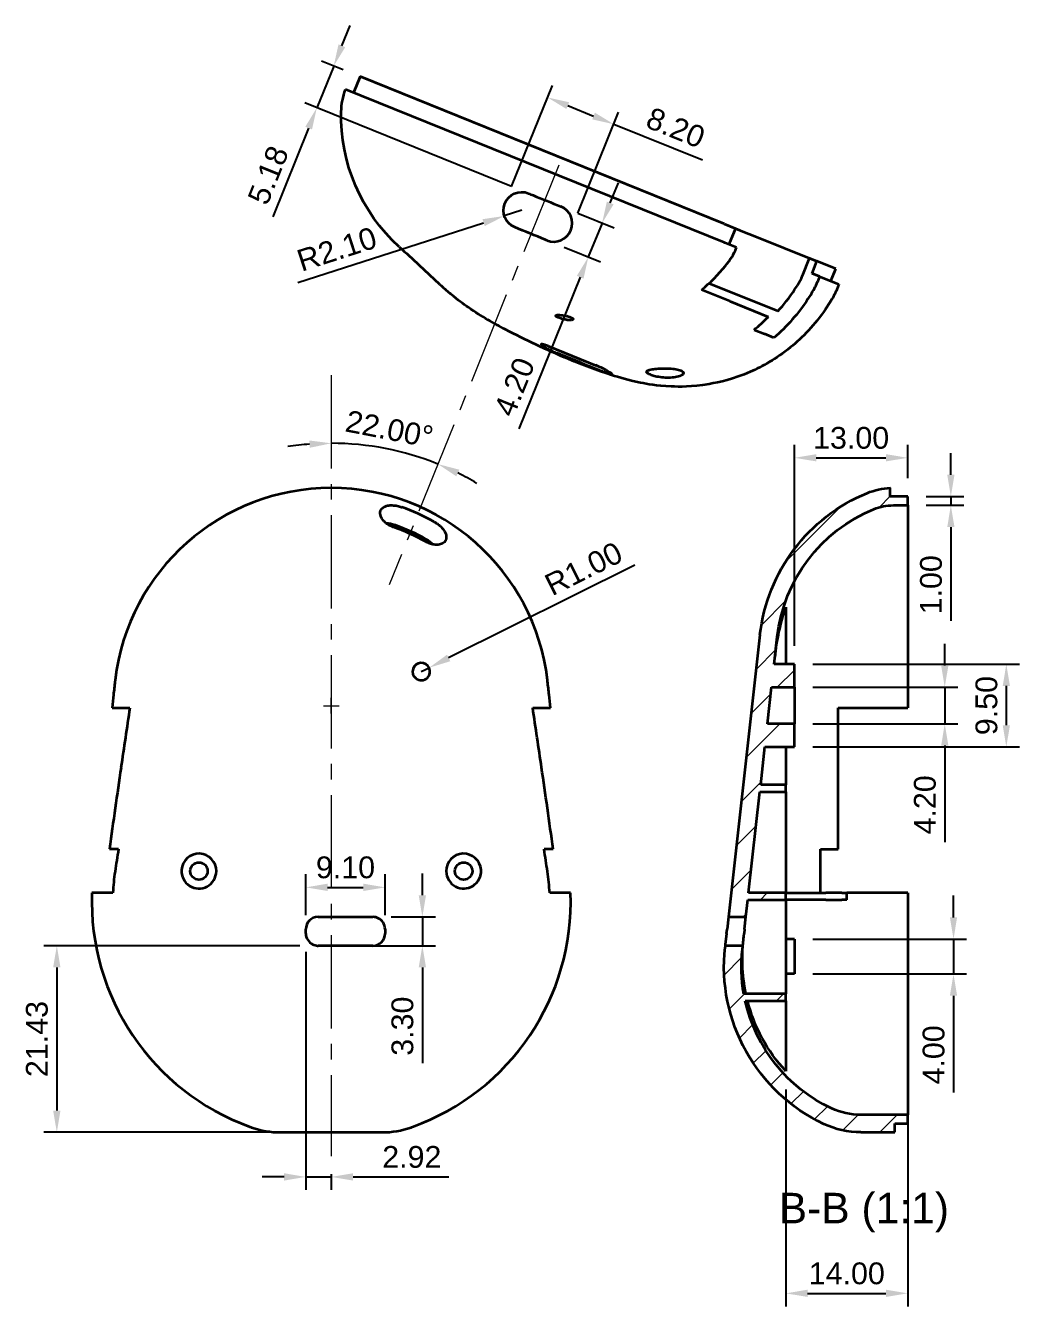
# Model space of a CAD drawing. Header units: millimetres. Extents: x 14 to 276, y 10 to 199.
# Drawn here: x 162.1 to 276.2, y 51.6 to 198.6 of the extents above; entities that cross this region are included whole.
import ezdxf

# ---------------------------------------------------------------- set-up
doc = ezdxf.new("R2010")
doc.units = ezdxf.units.MM
doc.header["$LTSCALE"] = 0.75
doc.linetypes.add('CENTER2', pattern=[28.575, 19.05, -3.175, 3.175, -3.175])
for name, color, linetype, lineweight in [('FD_Dimensions', 7, 'Continuous', 18), ('Hatching', 7, 'Continuous', 18), ('Smart Centers', 7, 'CENTER2', 18), ('View Labels', 7, 'Continuous', 18), ('Visible', 7, 'Continuous', 35)]:
    doc.layers.add(name, color=color, linetype=linetype, lineweight=lineweight)
doc.styles.get("Standard").update_dxf_attribs({"font": 'arial.ttf'})

# ---------------------------------------------------------------- blocks, each defined once
blk = doc.blocks.new('*U8')
at = {"layer": 'Smart Centers', "color": 0, "ltscale": 0.75, "transparency": 16777216}
blk.add_line((0, 51.39212), (0, -38.268726), dxfattribs=at)
blk = doc.blocks.new('*U9')
at = {"layer": 'Smart Centers', "color": 0, "ltscale": 0.75, "transparency": 16777216}
blk.add_line((16.611418, 41.114695), (-2.860965, -7.081135), dxfattribs=at)
blk = doc.blocks.new('*U28')
at = {"layer": 'Smart Centers', "color": 0, "linetype": 'Continuous', "ltscale": 0.75, "transparency": 16777216}
for p, q in [((-0.892969, 0), (0.892969, 0)), ((0, -0.892969), (0, 0.892969))]:
    blk.add_line(p, q, dxfattribs=at)

msp = doc.modelspace()

# ---------------------------------------------------------------- hatches: boundary and pattern name
at = {"layer": 'Hatching'}
h = msp.add_hatch(dxfattribs=at)
h.set_pattern_fill('ANSI31', color=256, style=0)
edge = h.paths.add_edge_path(flags=0)
edge.add_spline(control_points=[(242.38, 92.83), (242.12, 90.52), (242.27, 88.19), (243.35, 83.68), (244.28, 81.54), (246.99, 77.42), (248.83, 75.55), (251.86, 73.49), (252.77, 72.96), (253.73, 72.51)], knot_values=[-2.953876, -2.953876, -2.953876, -2.953876, -2.258227, -2.258227, -1.562578, -1.562578, -0.781289, -0.781289, -0.463965, -0.463965, -0.463965, -0.463965], degree=3, periodic=0)
edge.add_spline(control_points=[(253.73, 72.51), (254.39, 72.2), (255.09, 71.96), (256.52, 71.64), (257.26, 71.56), (257.99, 71.56)], knot_values=[-0.441084, -0.441084, -0.441084, -0.441084, -0.220542, -0.220542, 0, 0, 0, 0], degree=3, periodic=0)
edge.add_line((257.99, 71.56), (261.86, 71.56))
edge.add_line((261.86, 71.56), (261.86, 72.56))
edge.add_line((261.86, 72.56), (263.36, 72.56))
edge.add_line((263.36, 72.56), (263.36, 73.56))
edge.add_line((263.36, 73.56), (257.99, 73.56))
edge.add_spline(control_points=[(257.99, 73.56), (257.4, 73.56), (256.82, 73.62), (255.67, 73.88), (255.11, 74.07), (254.58, 74.32)], knot_values=[-0.352867, -0.352867, -0.352867, -0.352867, -0.176434, -0.176434, 0, 0, 0, 0], degree=3, periodic=0)
edge.add_spline(control_points=[(254.58, 74.32), (253.86, 74.66), (253.17, 75.05), (250.53, 76.75), (248.82, 78.39), (246.15, 82.23), (245.2, 84.38), (244.69, 86.66)], knot_values=[-1.645236, -1.645236, -1.645236, -1.645236, -1.40632, -1.40632, -0.70316, -0.70316, -0.003704, -0.003704, -0.003704, -0.003704], degree=3, periodic=0)
edge.add_line((244.69, 86.66), (249.36, 86.66))
edge.add_line((249.36, 86.66), (249.36, 87.46))
edge.add_line((249.36, 87.46), (244.53, 87.46))
edge.add_spline(control_points=[(244.53, 87.46), (244.41, 88.17), (244.32, 88.88), (244.23, 90.6), (244.26, 91.61), (244.37, 92.6)], knot_values=[-0.516925, -0.516925, -0.516925, -0.516925, -0.30093, -0.30093, 0, 0, 0, 0], degree=3, periodic=0)
edge.add_line((244.37, 92.6), (244.41, 92.99))
edge.add_line((244.41, 92.99), (242.4, 92.99))
edge.add_line((242.4, 92.99), (242.38, 92.83))
edge = h.paths.add_edge_path(flags=0)
edge.add_line((261.36, 144.56), (261.36, 145.55))
edge.add_spline(control_points=[(261.36, 145.55), (260.93, 145.53), (260.49, 145.47), (259.6, 145.28), (259.15, 145.14), (258.71, 144.96)], knot_values=[-0.273792, -0.273792, -0.273792, -0.273792, -0.142705, -0.142705, 0, 0, 0, 0], degree=3, periodic=0)
edge.add_spline(control_points=[(258.71, 144.96), (256.65, 144.12), (254.74, 142.95), (251.32, 139.94), (249.84, 138.1), (247.47, 133.77), (246.68, 131.26), (246.39, 128.67)], knot_values=[-2.149526, -2.149526, -2.149526, -2.149526, -1.482182, -1.482182, -0.781289, -0.781289, 0, 0, 0, 0], degree=3, periodic=0)
edge.add_line((246.39, 128.67), (242.77, 96.29))
edge.add_line((242.77, 96.29), (244.78, 96.29))
edge.add_line((244.78, 96.29), (245, 98.26))
edge.add_line((245, 98.26), (249.36, 98.26))
edge.add_line((249.36, 98.26), (249.36, 99.06))
edge.add_line((249.36, 99.06), (245.09, 99.06))
edge.add_line((245.09, 99.06), (246.39, 110.66))
edge.add_line((246.39, 110.66), (249.36, 110.66))
edge.add_line((249.36, 110.66), (249.36, 111.46))
edge.add_line((249.36, 111.46), (246.48, 111.46))
edge.add_line((246.48, 111.46), (246.96, 115.81))
edge.add_line((246.96, 115.81), (250.36, 115.81))
edge.add_line((250.36, 115.81), (250.36, 118.46))
edge.add_line((250.36, 118.46), (247.26, 118.46))
edge.add_line((247.26, 118.46), (247.73, 122.66))
edge.add_line((247.73, 122.66), (250.36, 122.66))
edge.add_line((250.36, 122.66), (250.36, 125.31))
edge.add_line((250.36, 125.31), (248.03, 125.31))
edge.add_line((248.03, 125.31), (248.38, 128.45))
edge.add_spline(control_points=[(248.38, 128.45), (248.61, 130.54), (249.21, 132.57), (251.08, 136.34), (252.34, 138.04), (255.49, 141.04), (257.39, 142.26), (259.46, 143.11)], knot_values=[-1.964768, -1.964768, -1.964768, -1.964768, -1.333964, -1.333964, -0.70316, -0.70316, -0.030196, -0.030196, -0.030196, -0.030196], degree=3, periodic=0)
edge.add_spline(control_points=[(259.46, 143.11), (259.82, 143.26), (260.19, 143.37), (260.95, 143.52), (261.34, 143.56), (261.73, 143.56)], knot_values=[-0.232763, -0.232763, -0.232763, -0.232763, -0.116381, -0.116381, 0, 0, 0, 0], degree=3, periodic=0)
edge.add_line((261.73, 143.56), (263.36, 143.56))
edge.add_line((263.36, 143.56), (263.36, 144.56))
edge.add_line((263.36, 144.56), (261.36, 144.56))

# ---------------------------------------------------------------- linework, layer by layer
at = {"layer": 'FD_Dimensions', "color": 0, "lineweight": -2, "transparency": 16777216}
for p, q in [((198.38, 196.32), (199.31, 198.64)), ((198.51, 193.57), (196.05, 194.56)), ((197.44, 194), (195.5, 189.2)), ((217.86, 180.16), (222.56, 191.78)), ((217.86, 180.16), (194.11, 189.76)), ((224.32, 189.46), (227.28, 188.26)), ((225.47, 177.09), (230.16, 188.71)), ((194.56, 186.88), (190.44, 176.68)), ((229.6, 187.32), (239.79, 183.21)), ((229.19, 178.28), (230.13, 180.6)), ((219.03, 177.43), (217.03, 176.78)), ((225.47, 177.09), (229.65, 175.4)), ((193.32, 169.14), (214.65, 176.01)), ((228.26, 175.96), (226.68, 172.07)), ((223.89, 173.19), (228.07, 171.5)), ((225.75, 169.75), (218.71, 152.32)), ((250.36, 127.41), (250.36, 150.51)), ((263.36, 146.66), (263.36, 150.51)), ((252.86, 149.01), (260.86, 149.01)), ((268.31, 147.06), (268.31, 149.56)), ((265.46, 144.56), (269.81, 144.56)), ((268.31, 144.56), (268.31, 143.56)), ((265.46, 143.56), (269.81, 143.56)), ((268.31, 141.06), (268.31, 130.31)), ((232.02, 136.67), (210.63, 126.03)), ((267.61, 125.16), (267.61, 127.66)), ((252.46, 125.31), (276.18, 125.31)), ((207.5, 124.47), (208.4, 124.91)), ((252.46, 122.66), (269.11, 122.66)), ((267.61, 122.66), (267.61, 118.46)), ((274.68, 122.81), (274.68, 118.31)), ((252.46, 118.46), (269.11, 118.46)), ((252.46, 115.81), (276.18, 115.81)), ((267.61, 115.96), (267.61, 104.87)), ((194.24, 96.49), (194.24, 101.19)), ((203.34, 96.49), (203.34, 101.19)), ((207.62, 98.79), (207.62, 101.29)), ((196.74, 99.69), (200.84, 99.69)), ((268.62, 96.24), (268.62, 98.74)), ((204.04, 96.29), (209.12, 96.29)), ((207.62, 96.29), (207.62, 92.99)), ((263.36, 96.96), (263.36, 51.57)), ((193.54, 92.99), (164.14, 92.99)), ((200.82, 92.99), (209.12, 92.99)), ((252.46, 93.74), (270.12, 93.74)), ((268.62, 93.74), (268.62, 89.74)), ((194.24, 92.29), (194.24, 64.94)), ((165.64, 90.49), (165.64, 74.06)), ((207.62, 90.49), (207.62, 79.5)), ((252.46, 89.74), (270.12, 89.74)), ((268.62, 87.24), (268.62, 76.15)), ((249.36, 76.49), (249.36, 51.57)), ((190.05, 71.56), (164.14, 71.56)), ((191.74, 66.44), (189.24, 66.44)), ((194.24, 66.44), (197.16, 66.44)), ((197.16, 66.74), (197.16, 64.94)), ((199.66, 66.44), (210.67, 66.44)), ((251.86, 53.07), (260.86, 53.07))]:
    msp.add_line(p, q, dxfattribs=at)
for start, end in [(94.3801, 98.7601), (68, 90), (59.2399, 63.6199)]:
    msp.add_arc((197.16, 117.97), 32.71, start, end, dxfattribs=at)
at = {"layer": 'FD_Dimensions', "color": 0, "transparency": 16777216}
for points in [[(197.99, 196.48), (198.76, 196.16), (197.44, 194)], [(224.47, 189.84), (224.16, 189.07), (222, 190.39)], [(194.18, 187.03), (194.95, 186.72), (195.5, 189.2)], [(227.44, 188.64), (227.13, 187.87), (229.6, 187.32)], [(228.81, 178.43), (229.58, 178.12), (228.26, 175.96)], [(214.52, 176.41), (214.78, 175.62), (217.03, 176.78)], [(225.36, 169.9), (226.13, 169.59), (226.68, 172.07)], [(194.65, 151), (194.68, 150.16), (197.16, 150.68)], [(252.86, 149.43), (252.86, 148.6), (250.36, 149.01)], [(260.86, 149.43), (260.86, 148.6), (263.36, 149.01)], [(211.52, 146.89), (211.86, 147.65), (209.41, 148.29)], [(267.9, 147.06), (268.73, 147.06), (268.31, 144.56)], [(267.9, 141.06), (268.73, 141.06), (268.31, 143.56)], [(210.45, 126.4), (210.82, 125.65), (208.4, 124.91)], [(267.2, 125.16), (268.03, 125.16), (267.61, 122.66)], [(274.27, 122.81), (275.1, 122.81), (274.68, 125.31)], [(267.2, 115.96), (268.03, 115.96), (267.61, 118.46)], [(274.27, 118.31), (275.1, 118.31), (274.68, 115.81)], [(196.74, 100.11), (196.74, 99.27), (194.24, 99.69)], [(200.84, 100.11), (200.84, 99.27), (203.34, 99.69)], [(207.2, 98.79), (208.04, 98.79), (207.62, 96.29)], [(268.2, 96.24), (269.03, 96.24), (268.62, 93.74)], [(165.22, 90.49), (166.06, 90.49), (165.64, 92.99)], [(207.2, 90.49), (208.04, 90.49), (207.62, 92.99)], [(268.2, 87.24), (269.03, 87.24), (268.62, 89.74)], [(165.22, 74.06), (166.06, 74.06), (165.64, 71.56)], [(191.74, 66.86), (191.74, 66.02), (194.24, 66.44)], [(199.66, 66.86), (199.66, 66.02), (197.16, 66.44)], [(251.86, 53.49), (251.86, 52.66), (249.36, 53.07)], [(260.86, 53.49), (260.86, 52.66), (263.36, 53.07)]]:
    msp.add_solid(points, dxfattribs=at)
at = {"layer": 'Visible', "extrusion": (-0.347329, 0.14033, 0.927184)}
for p, q in [((200.46, 192.78), (199.71, 190.93)), ((242.29, 175.88), (200.46, 192.78)), ((242.28, 173.73), (198.78, 191.3)), ((242.29, 175.88), (243.58, 175.36)), ((243.58, 175.36), (242.83, 173.51)), ((243.58, 175.36), (244.05, 175.17)), ((244.05, 175.17), (246.18, 174.31)), ((242.35, 173.7), (242.28, 173.73)), ((243.69, 173.16), (242.35, 173.7)), ((246.18, 174.31), (252.08, 171.93)), ((209.64, 168.92), (207.26, 171.13)), ((251.27, 169.92), (252.08, 171.93)), ((252.08, 171.93), (252.94, 171.58)), ((252.38, 170.19), (252.94, 171.58)), ((255.09, 170.71), (252.94, 171.58)), ((254.53, 169.32), (255.09, 170.71)), ((253.24, 169.84), (252.38, 170.19)), ((253.24, 169.84), (252.99, 169.23)), ((253.24, 169.84), (255.46, 168.94)), ((242.94, 166.99), (239.69, 168.3)), ((248.45, 165.85), (240.53, 169.04)), ((250.37, 168.32), (250.69, 168.81)), ((252.22, 167.75), (251.9, 167.25)), ((255.46, 168.94), (255.21, 168.33)), ((242.94, 166.99), (247.35, 165.21)), ((253.9, 166.07), (254.43, 166.86)), ((245.71, 163.72), (246.92, 163.23)), ((221.49, 161.84), (221.34, 161.96)), ((222.12, 161.82), (227.53, 159.63)), ((247.99, 162.79), (246.92, 163.23)), ((225.77, 159.94), (223.12, 161.01))]:
    msp.add_line(p, q, dxfattribs=at)
at = {"layer": 'Visible', "extrusion": (0, 1, -1.276e-13)}
for p, q in [((261.36, 144.56), (261.36, 145.55)), ((263.36, 144.56), (261.36, 144.56)), ((263.36, 143.56), (263.36, 144.56)), ((261.73, 143.56), (263.36, 143.56)), ((263.36, 143.56), (263.36, 123.11)), ((249.36, 131.88), (249.36, 125.31)), ((246.39, 128.67), (242.77, 96.29)), ((248.03, 125.31), (248.38, 128.45)), ((250.36, 125.31), (248.03, 125.31)), ((250.36, 122.66), (250.36, 125.31)), ((247.26, 118.46), (247.73, 122.66)), ((247.73, 122.66), (250.36, 122.66)), ((250.36, 122.66), (250.36, 118.46)), ((263.36, 123.11), (263.36, 120.31)), ((255.36, 113.24), (255.36, 120.31)), ((255.36, 120.31), (259.59, 120.31)), ((259.59, 120.31), (261.51, 120.31)), ((261.51, 120.31), (263.36, 120.31)), ((250.36, 118.46), (247.26, 118.46)), ((250.36, 115.81), (250.36, 118.46)), ((246.48, 111.46), (246.96, 115.81)), ((246.96, 115.81), (250.36, 115.81)), ((249.36, 115.81), (249.36, 111.46)), ((255.36, 104.06), (255.36, 113.24)), ((245.09, 99.06), (246.39, 110.66)), ((246.39, 110.66), (249.36, 110.66)), ((249.36, 111.46), (246.48, 111.46)), ((249.36, 110.66), (249.36, 111.46)), ((249.36, 110.66), (249.36, 99.06)), ((253.36, 101.31), (253.36, 104.06)), ((253.36, 104.06), (255.36, 104.06)), ((253.36, 99.06), (253.36, 101.31)), ((249.36, 99.06), (245.09, 99.06)), ((249.36, 98.26), (249.36, 99.06)), ((249.36, 99.06), (252.54, 99.06)), ((252.54, 99.06), (253.95, 99.06)), ((255.78, 99.06), (253.95, 99.06)), ((255.78, 99.06), (256.36, 99.06)), ((259.38, 99.06), (256.36, 99.06)), ((256.36, 98.26), (256.36, 99.06)), ((259.96, 99.06), (259.38, 99.06)), ((261.21, 99.06), (259.96, 99.06)), ((263.36, 99.06), (261.21, 99.06)), ((263.36, 99.06), (263.36, 74.01)), ((244.78, 96.29), (245, 98.26)), ((245, 98.26), (249.36, 98.26)), ((249.36, 98.26), (249.36, 87.46)), ((252.54, 98.26), (249.36, 98.26)), ((253.95, 98.26), (252.54, 98.26)), ((253.95, 98.26), (255.78, 98.26)), ((256.36, 98.26), (255.78, 98.26)), ((242.77, 96.29), (242.61, 94.89)), ((242.77, 96.29), (244.78, 96.29)), ((244.62, 94.89), (244.78, 96.29)), ((242.55, 94.39), (242.41, 93.13)), ((242.55, 94.39), (242.61, 94.89)), ((244.41, 92.99), (244.57, 94.39)), ((244.62, 94.89), (244.57, 94.39)), ((242.4, 92.99), (242.38, 92.83)), ((244.41, 92.99), (242.4, 92.99)), ((242.4, 92.99), (242.4, 92.99)), ((244.37, 92.6), (244.41, 92.99)), ((250.36, 93.74), (249.36, 93.74)), ((250.36, 93.74), (250.36, 89.74)), ((250.36, 89.74), (249.36, 89.74)), ((249.36, 87.46), (244.53, 87.46)), ((249.36, 86.66), (249.36, 87.46)), ((244.69, 86.66), (249.36, 86.66)), ((249.36, 86.66), (249.36, 78.59)), ((263.36, 73.56), (257.99, 73.56)), ((263.36, 74.01), (263.36, 73.56)), ((263.36, 72.56), (263.36, 73.56)), ((261.86, 71.56), (261.86, 72.56)), ((261.86, 72.56), (263.36, 72.56)), ((257.99, 71.56), (261.86, 71.56))]:
    msp.add_line(p, q, dxfattribs=at)
at = {"layer": 'Visible', "extrusion": (0, 1, 0)}
for p, q in [((171.98, 120.31), (172.39, 120.31)), ((221.92, 120.31), (222.34, 120.31)), ((172.72, 104.06), (171.68, 104.06)), ((222.64, 104.06), (221.6, 104.06)), ((169.85, 99.06), (169.68, 99.06)), ((169.98, 99.06), (169.85, 99.06)), ((172.08, 99.06), (169.98, 99.06)), ((224.34, 99.06), (222.24, 99.06)), ((224.47, 99.06), (224.34, 99.06)), ((224.64, 99.06), (224.47, 99.06)), ((195.64, 96.29), (201.94, 96.29)), ((194.24, 94.39), (194.24, 94.89)), ((203.34, 94.89), (203.34, 94.39)), ((198.72, 92.99), (195.64, 92.99)), ((201.94, 92.99), (198.72, 92.99)), ((191.33, 71.56), (192.15, 71.56)), ((192.15, 71.56), (202.17, 71.56)), ((202.17, 71.56), (202.99, 71.56))]:
    msp.add_line(p, q, dxfattribs=at)
at = {"layer": 'Visible'}
for centre in [(181.96, 101.56), (212.36, 101.56)]:
    msp.add_circle(centre, 1, dxfattribs=at)
at = {"layer": 'Visible', "extrusion": (-1e-16, 1e-16, -1)}
for centre, radius, start, end in [((-206.3, 188.55), 8, 1.436, 20.114), ((-218.58, 188.29), 20.29, 312.1415, 1.3), ((82.97, -141.35), 426.47, 132.4664, 132.8861), ((-203.01, 159.3), 11.6, 132.0796, 132.7827), ((-247.79, 171.33), 8, 202, 214), ((-226.75, 155.21), 4.34, 116.9423, 123.7838)]:
    msp.add_arc(centre, radius, start, end, dxfattribs=at)
at = {"layer": 'Visible', "extrusion": (-2e-16, 1e-16, -1)}
msp.add_arc((-219.03, 177.43), 2.1, 292, 112, dxfattribs=at)
at = {"layer": 'Visible'}
for centre, radius, start, end in [((222.73, 175.93), 2.1, 248, 68), ((235.85, 176.47), 8.52, 320.6264, 337.0871), ((245.3, 172.34), 6.44, 326.8442, 338.0154), ((245.03, 172.44), 8.59, 326.8453, 338.0154), ((248.33, 211.06), 57.21, 227.4418, 228.9747), ((228.03, 173.1), 13.05, 245.1518, 247.7056), ((252.71, 225.07), 70.48, 247.5294, 249.9541), ((197.16, 120.55), 25, 6.766, 173.234), ((197.16, 120.47), 24.27, 61.0515, 70.5114), ((203.32, 138.14), 3.34, 70.5848, 87.2797), ((197.16, 120.43), 22.1, 60.4064, 70.7995), ((197.16, 120.24), 21.99, 60.565, 71.009), ((206.34, 136.58), 3.52, 44.9141, 60.5327), ((207.5, 124.47), 1, 314.989, 231.0481), ((207.5, 124.47), 1, 231.0481, 314.989), ((181.96, 101.56), 2, 359.1321, 176.2318), ((212.36, 101.56), 2, 3.7682, 180.8679), ((181.96, 101.56), 2, 176.2318, 359.1321), ((212.36, 101.56), 2, 180.8679, 3.7682), ((197.16, 98.06), 27.5, 177.9161, 250.1371), ((197.16, 98.06), 27.5, 289.8629, 2.0839), ((195.64, 94.89), 1.4, 90, 180), ((201.94, 94.89), 1.4, 33.8705, 90), ((201.94, 94.89), 1.4, 0, 33.8705), ((195.64, 94.39), 1.4, 180, 243.8439), ((201.94, 94.39), 1.4, 270, 360), ((195.64, 94.39), 1.4, 243.8439, 268.0421), ((195.64, 94.39), 1.4, 268.0421, 270), ((191.33, 81.56), 10, 250.537, 270), ((202.99, 81.56), 10, 270, 289.463)]:
    msp.add_arc(centre, radius, start, end, dxfattribs=at)
at = {"layer": 'Visible', "extrusion": (2e-16, 0, -1)}
for centre, radius, start, end in [((-266.27, 126.45), 20, 6.3824, 67.7901), ((-261.73, 137.56), 8, 67.7901, 87.3857), ((-266.27, 126.45), 18, 6.3824, 67.7901), ((-261.73, 137.56), 6, 67.7901, 90), ((-273.5, 123.64), 25.5, 5.5554, 18.8494), ((-265, 91.55), 20.63, 348.5688, 7.2394), ((-262.26, 90.6), 20, 295.2468, 6.3824), ((-262.26, 90.6), 18, 349.9382, 6.3824), ((-262.26, 90.6), 18, 295.2468, 347.3406), ((-262.61, 91.05), 18.18, 316.7677, 346.0266), ((-257.99, 81.56), 8, 270, 295.2468), ((-257.99, 81.56), 10, 270, 295.2468)]:
    msp.add_arc(centre, radius, start, end, dxfattribs=at)
at = {"layer": 'Visible'}
for centre, major_axis, ratio, start_param, end_param in [((234.74, 179.36), (6.37, 19.1), 0.924428, 4.112173, 4.224664), ((222.54, 161.48), (-1.28, 0.58), 0.103528, -1.182439, 0.388358), ((222.7, 161.35), (-1.28, 0.58), 0.103528, 0.388358, 1.502643), ((222.7, 161.35), (-1.28, 0.58), 0.103528, 1.924982, 1.959154), ((227.96, 159.29), (-1.28, 0.58), 0.103528, 4.121102, 5.100747), ((183.41, 28.99), (15.81, 179.91), 0.110742, 1.091961, 1.150146), ((210.91, 28.99), (-15.81, 179.91), 0.110742, -1.150146, -1.091961), ((181.84, 11.11), (15.81, 179.91), 0.110742, 1.037655, 1.054046), ((212.48, 11.11), (-15.81, 179.91), 0.110742, -1.054046, -1.037655)]:
    msp.add_ellipse(centre, major_axis=major_axis, ratio=ratio, start_param=start_param, end_param=end_param, dxfattribs=at)
for points, knots in [([(219.81, 179.37), (219.99, 179.3), (220.17, 179.23), (221.41, 178.73), (222.47, 178.3), (223.52, 177.87)], [-11.9050426, -11.9050426, -11.9050426, -11.9050426, -11.847305, -11.847305, -11.5033683, -11.5033683, -11.5033683, -11.5033683]), ([(221.95, 173.98), (221.88, 174.01), (221.82, 174.03), (220.59, 174.53), (219.41, 175.01), (218.24, 175.48)], [-3.458134, -3.458134, -3.458134, -3.458134, -3.4371572, -3.4371572, -3.0561651, -3.0561651, -3.0561651, -3.0561651]), ([(253.9, 166.07), (252.7, 164.29), (251.28, 162.83), (248.24, 160.36), (246.65, 159.49), (243.31, 158.03), (241.78, 157.69), (238.48, 157.13), (237.2, 157.16), (234.45, 157.28), (233.49, 157.47), (231.19, 157.93), (230.26, 158.22), (227.61, 159.06), (226.06, 159.66), (223.17, 160.86), (221.9, 161.42), (219.47, 162.57), (218.31, 163.14), (215.78, 164.48), (214.53, 165.17), (212.33, 166.68), (211.71, 167.11), (210.88, 167.81)], [-1.164875, -1.164875, -1.164875, -1.164875, -1.130782, -1.130782, -1.089525, -1.089525, -1.030408, -1.030408, -0.931472, -0.931472, -0.763812, -0.763812, -0.465075, -0.465075, 0.088463, 0.088463, 0.514057, 0.514057, 0.92167, 0.92167, 1.428237, 1.428237, 1.602818, 1.602818, 1.602818, 1.602818]), ([(223.56, 164.99), (223.48, 165.02), (223.4, 165.04), (223.25, 165.1), (223.18, 165.13), (223.07, 165.19), (223.02, 165.22), (222.95, 165.28), (222.94, 165.31), (222.94, 165.36), (222.96, 165.38), (223.05, 165.41), (223.12, 165.42), (223.31, 165.43), (223.42, 165.42), (223.66, 165.4), (223.78, 165.38), (224.02, 165.34), (224.14, 165.31), (224.37, 165.26), (224.48, 165.22), (224.64, 165.16), (224.71, 165.13), (224.82, 165.07), (224.86, 165.04), (224.92, 164.98), (224.93, 164.95), (224.91, 164.89), (224.87, 164.86), (224.81, 164.85)], [-0.4921353, -0.4921353, -0.4921353, -0.4921353, -0.4649935, -0.4649935, -0.4361956, -0.4361956, -0.4055137, -0.4055137, -0.3722435, -0.3722435, -0.334487, -0.334487, -0.2920141, -0.2920141, -0.250682, -0.250682, -0.2119906, -0.2119906, -0.1756533, -0.1756533, -0.1395821, -0.1395821, -0.109492, -0.109492, -0.0789048, -0.0789048, -0.0421498, -0.0421498, 0, 0, 0, 0]), ([(233.47, 158.74), (233.41, 158.79), (233.37, 158.85), (233.38, 158.96), (233.44, 159.01), (233.63, 159.1), (233.79, 159.15), (234.2, 159.21), (234.44, 159.24), (234.94, 159.27), (235.23, 159.28), (235.81, 159.27), (236.11, 159.26), (236.61, 159.21), (236.84, 159.18), (237.23, 159.08), (237.38, 159.02), (237.47, 158.95), (237.48, 158.95), (237.48, 158.94), (237.49, 158.94)], [-0.6157333, -0.6157333, -0.6157333, -0.6157333, -0.5541334, -0.5541334, -0.4780876, -0.4780876, -0.3962726, -0.3962726, -0.3144577, -0.3144577, -0.2316426, -0.2316426, -0.1488274, -0.1488274, -0.0744137, -0.0744137, 0, 0, 0, 0.0043953, 0.0043953, 0.0043953, 0.0043953]), ([(237.49, 158.94), (237.54, 158.9), (237.57, 158.86), (237.62, 158.77), (237.61, 158.71), (237.54, 158.57), (237.44, 158.5), (237.14, 158.36), (236.93, 158.3), (236.44, 158.22), (236.17, 158.2), (235.64, 158.2), (235.38, 158.21), (234.87, 158.27), (234.62, 158.31), (234.21, 158.41), (234.05, 158.45), (233.81, 158.54), (233.72, 158.58), (233.57, 158.66), (233.52, 158.7), (233.47, 158.74)], [-0.6698292, -0.6698292, -0.6698292, -0.6698292, -0.6278746, -0.6278746, -0.5703263, -0.5703263, -0.48518, -0.48518, -0.3903462, -0.3903462, -0.3018722, -0.3018722, -0.224701, -0.224701, -0.1463738, -0.1463738, -0.0865704, -0.0865704, -0.0415634, -0.0415634, 0, 0, 0, 0]), ([(204.32, 141.03, 0), (204.3, 141.04, 0), (204.28, 141.04, 0), (204.22, 141.07, 0), (204.18, 141.08, 0), (204.08, 141.13, 0), (204.01, 141.16, 0), (203.78, 141.27, 0), (203.62, 141.37, 0), (203.32, 141.61, 0), (203.18, 141.75, 0), (202.93, 142.08, 0), (202.84, 142.28, 0), (202.76, 142.67, 0), (202.78, 142.87, 0), (202.95, 143.18, 0), (203.08, 143.3, 0), (203.39, 143.46, 0), (203.56, 143.52, 0), (203.93, 143.57, 0), (204.12, 143.57, 0), (204.5, 143.54, 0), (204.69, 143.51, 0), (204.96, 143.44, 0), (205.03, 143.42, 0), (205.14, 143.39, 0), (205.19, 143.37, 0), (205.24, 143.36, 0), (205.25, 143.35, 0), (205.26, 143.35, 0)], [-1.025711, -1.025711, -1.025711, -1.025711, -1.0199, -1.0199, -1.0063431, -1.0063431, -0.9849086, -0.9849086, -0.9261876, -0.9261876, -0.855237, -0.855237, -0.7606214, -0.7606214, -0.6501105, -0.6501105, -0.5545822, -0.5545822, -0.4750532, -0.4750532, -0.4092461, -0.4092461, -0.3471078, -0.3471078, -0.3247421, -0.3247421, -0.3108631, -0.3108631, -0.308022, -0.308022, -0.308022, -0.308022]), ([(208.91, 141.71, 0), (208.91, 141.7, 0), (208.92, 141.7, 0), (208.96, 141.68, 0), (209, 141.65, 0), (209.1, 141.59, 0), (209.16, 141.56, 0), (209.35, 141.43, 0), (209.48, 141.33, 0), (209.78, 141.07, 0), (209.93, 140.9, 0), (210.2, 140.53, 0), (210.3, 140.32, 0), (210.4, 139.92, 0), (210.38, 139.71, 0), (210.22, 139.39, 0), (210.1, 139.27, 0), (209.8, 139.11, 0), (209.63, 139.06, 0), (209.29, 139.02, 0), (209.12, 139.02, 0), (208.77, 139.07, 0), (208.59, 139.12, 0), (208.32, 139.22, 0), (208.23, 139.26, 0), (208.1, 139.32, 0), (208.06, 139.34, 0), (208, 139.37, 0), (207.99, 139.38, 0), (207.97, 139.39, 0)], [-1.1325656, -1.1325656, -1.1325656, -1.1325656, -1.1306363, -1.1306363, -1.1170293, -1.1170293, -1.0966883, -1.0966883, -1.0458196, -1.0458196, -0.9673246, -0.9673246, -0.8709559, -0.8709559, -0.7595628, -0.7595628, -0.6626675, -0.6626675, -0.5852741, -0.5852741, -0.5229482, -0.5229482, -0.4634006, -0.4634006, -0.4345371, -0.4345371, -0.4190526, -0.4190526, -0.4145398, -0.4145398, -0.4145398, -0.4145398]), ([(172.32, 123.34, 0), (172.26, 122.83, 0), (172.2, 122.32, 0), (172.09, 121.31, 0), (172.03, 120.81, 0), (171.98, 120.31, 0)], [-0.3074809, -0.3074809, -0.3074809, -0.3074809, -0.1536263, -0.1536263, -0.0022439, -0.0022439, -0.0022439, -0.0022439]), ([(172.34, 123.5, 0), (172.33, 123.47, 0), (172.33, 123.44, 0), (172.32, 123.39, 0), (172.32, 123.37, 0), (172.32, 123.34, 0)], [-0.01570426, -0.01570426, -0.01570426, -0.01570426, -0.00785239, -0.00785239, 0, 0, 0, 0]), ([(222, 123.34, 0), (222, 123.37, 0), (221.99, 123.39, 0), (221.99, 123.44, 0), (221.99, 123.47, 0), (221.98, 123.5, 0)], [-0.01570426, -0.01570426, -0.01570426, -0.01570426, -0.00785186, -0.00785186, 0, 0, 0, 0]), ([(222.34, 120.31, 0), (222.29, 120.81, 0), (222.23, 121.31, 0), (222.12, 122.32, 0), (222.06, 122.83, 0), (222, 123.34, 0)], [-0.3052369, -0.3052369, -0.3052369, -0.3052369, -0.1536471, -0.1536471, 0, 0, 0, 0]), ([(242.41, 93.13), (242.41, 93.09), (242.41, 93.05), (242.4, 93), (242.4, 92.99), (242.4, 92.99)], [-0.05921016, -0.05921016, -0.05921016, -0.05921016, -0.02951967, -0.02951967, 0, 0, 0, 0]), ([(187.82, 72.19, 0), (187.85, 72.18, 0), (187.88, 72.17, 0), (187.94, 72.15, 0), (187.97, 72.14, 0), (188, 72.13, 0)], [-0.01375842, -0.01375842, -0.01375842, -0.01375842, -0.00687921, -0.00687921, 0, 0, 0, 0]), ([(206.32, 72.13, 0), (206.35, 72.14, 0), (206.38, 72.15, 0), (206.44, 72.17, 0), (206.47, 72.18, 0), (206.5, 72.19, 0)], [0, 0, 0, 0, 0.00687921, 0.00687921, 0.01375842, 0.01375842, 0.01375842, 0.01375842])]:
    msp.add_open_spline(points, degree=3, knots=knots, dxfattribs=at)
at = {"layer": 'Visible', "extrusion": (-1.8462e-12, 1.6671e-12, -1)}
msp.add_open_spline([(239.69, 168.3), (240.68, 169.13), (241.6, 170.06), (242.43, 171.07)], degree=3, dxfattribs=at)
at = {"layer": 'Visible', "extrusion": (6.8542e-12, -5.5097e-12, -1)}
msp.add_open_spline([(248.45, 165.85), (249.15, 166.61), (249.79, 167.44), (250.37, 168.32)], degree=3, dxfattribs=at)
at = {"layer": 'Visible', "extrusion": (-7.639e-13, 7.707e-13, -1)}
msp.add_open_spline([(251.9, 167.25), (250.8, 165.58), (249.49, 164.08), (247.99, 162.79)], degree=3, dxfattribs=at)
at = {"layer": 'Visible', "extrusion": (-7.371e-13, -6.4212e-12, -1)}
msp.add_open_spline([(224.81, 164.85), (224.77, 164.84), (224.71, 164.83), (224.59, 164.82), (224.53, 164.82), (224.4, 164.82), (224.34, 164.83), (224.23, 164.84), (224.18, 164.85), (224.05, 164.87), (223.97, 164.88), (223.78, 164.93), (223.67, 164.96), (223.56, 164.99)], degree=3, knots=[-0.1507513, -0.1507513, -0.1507513, -0.1507513, -0.1232012, -0.1232012, -0.0959917, -0.0959917, -0.0766265, -0.0766265, -0.0583924, -0.0583924, -0.0358126, -0.0358126, 0, 0, 0, 0], dxfattribs=at)
at = {"layer": 'Visible', "extrusion": (-5.0688e-12, -1.78753e-11, -1)}
msp.add_open_spline([(228.55, 158.86), (228.64, 158.83), (228.72, 158.8), (228.87, 158.75), (228.94, 158.73), (229.13, 158.67), (229.23, 158.64), (229.37, 158.62), (229.4, 158.62), (229.41, 158.64), (229.38, 158.67), (229.33, 158.71)], degree=3, knots=[-0.3371795, -0.3371795, -0.3371795, -0.3371795, -0.3082284, -0.3082284, -0.2790806, -0.2790806, -0.2239217, -0.2239217, -0.1680282, -0.1680282, -0.1161871, -0.1161871, -0.1161871, -0.1161871], dxfattribs=at)
at = {"layer": 'Visible', "extrusion": (7.61508e-11, 1.15533e-10, -1)}
msp.add_open_spline([(229.17, 158.81), (229.22, 158.78), (229.27, 158.74), (229.33, 158.71)], degree=3, dxfattribs=at)
at = {"layer": 'Visible'}
for points in [[(172.39, 120.31, 0), (172.82, 120.31, 0), (173.36, 120.31, 0), (174.02, 120.31, 0)], [(174.02, 120.31, 0), (173.68, 118.02, 0), (173.35, 115.73, 0), (173.01, 113.44, 0)], [(220.3, 120.31, 0), (220.96, 120.31, 0), (221.5, 120.31, 0), (221.92, 120.31, 0)], [(221.31, 113.44, 0), (220.97, 115.73, 0), (220.64, 118.02, 0), (220.3, 120.31, 0)], [(172.33, 101.52, 0), (172.2, 100.7, 0), (172.12, 99.88, 0), (172.08, 99.06, 0)], [(222.24, 99.06, 0), (222.2, 99.88, 0), (222.11, 100.7, 0), (221.99, 101.52, 0)]]:
    msp.add_open_spline(points, degree=3, dxfattribs=at)

# ---------------------------------------------------------------- block references
at = {"layer": 'Smart Centers', "ltscale": 0.75}
for name, p in [('*U9', (206.67, 141.5)), ('*U8', (197.16, 107.11)), ('*U28', (197.16, 120.55))]:
    msp.add_blockref(name, p, dxfattribs=at)

# ---------------------------------------------------------------- texts
at = {"layer": 'FD_Dimensions', "color": 0, "transparency": 16777216, "char_height": 2.5, "attachment_point": 5}
for s, insert, rotation in [('8.20', (236.71, 186.91), 338), ('5.18', (189.92, 181.47), 68), ('R2.10', (197.8, 172.97), 17.8715), ('4.20', (218.2, 157.15), 68), ('22.00°', (203.84, 152.31), 349), ('R1.00', (226.14, 136.28), 26.4459), ('1.00', (266.04, 134.43), 90), ('9.50', (272.41, 120.56), 90), ('4.20', (265.34, 109.16), 90), ('3.30', (205.34, 83.75), 90), ('21.43', (163.36, 82.27), 90), ('4.00', (266.34, 80.45), 90)]:
    msp.add_mtext(s, dxfattribs=dict(at, insert=insert, rotation=rotation))
for s, insert in [('13.00', (256.86, 151.29)), ('9.10', (198.79, 101.97)), ('2.92', (206.41, 68.72)), ('14.00', (256.36, 55.35))]:
    msp.add_mtext(s, dxfattribs=dict(at, insert=insert))
at = {"layer": 'View Labels', "insert": (258.32, 60.06), "char_height": 3.5, "width": 20.778, "attachment_point": 8}
msp.add_mtext('B-B (1:1)', dxfattribs=at)

doc.saveas('drawing.dxf')
